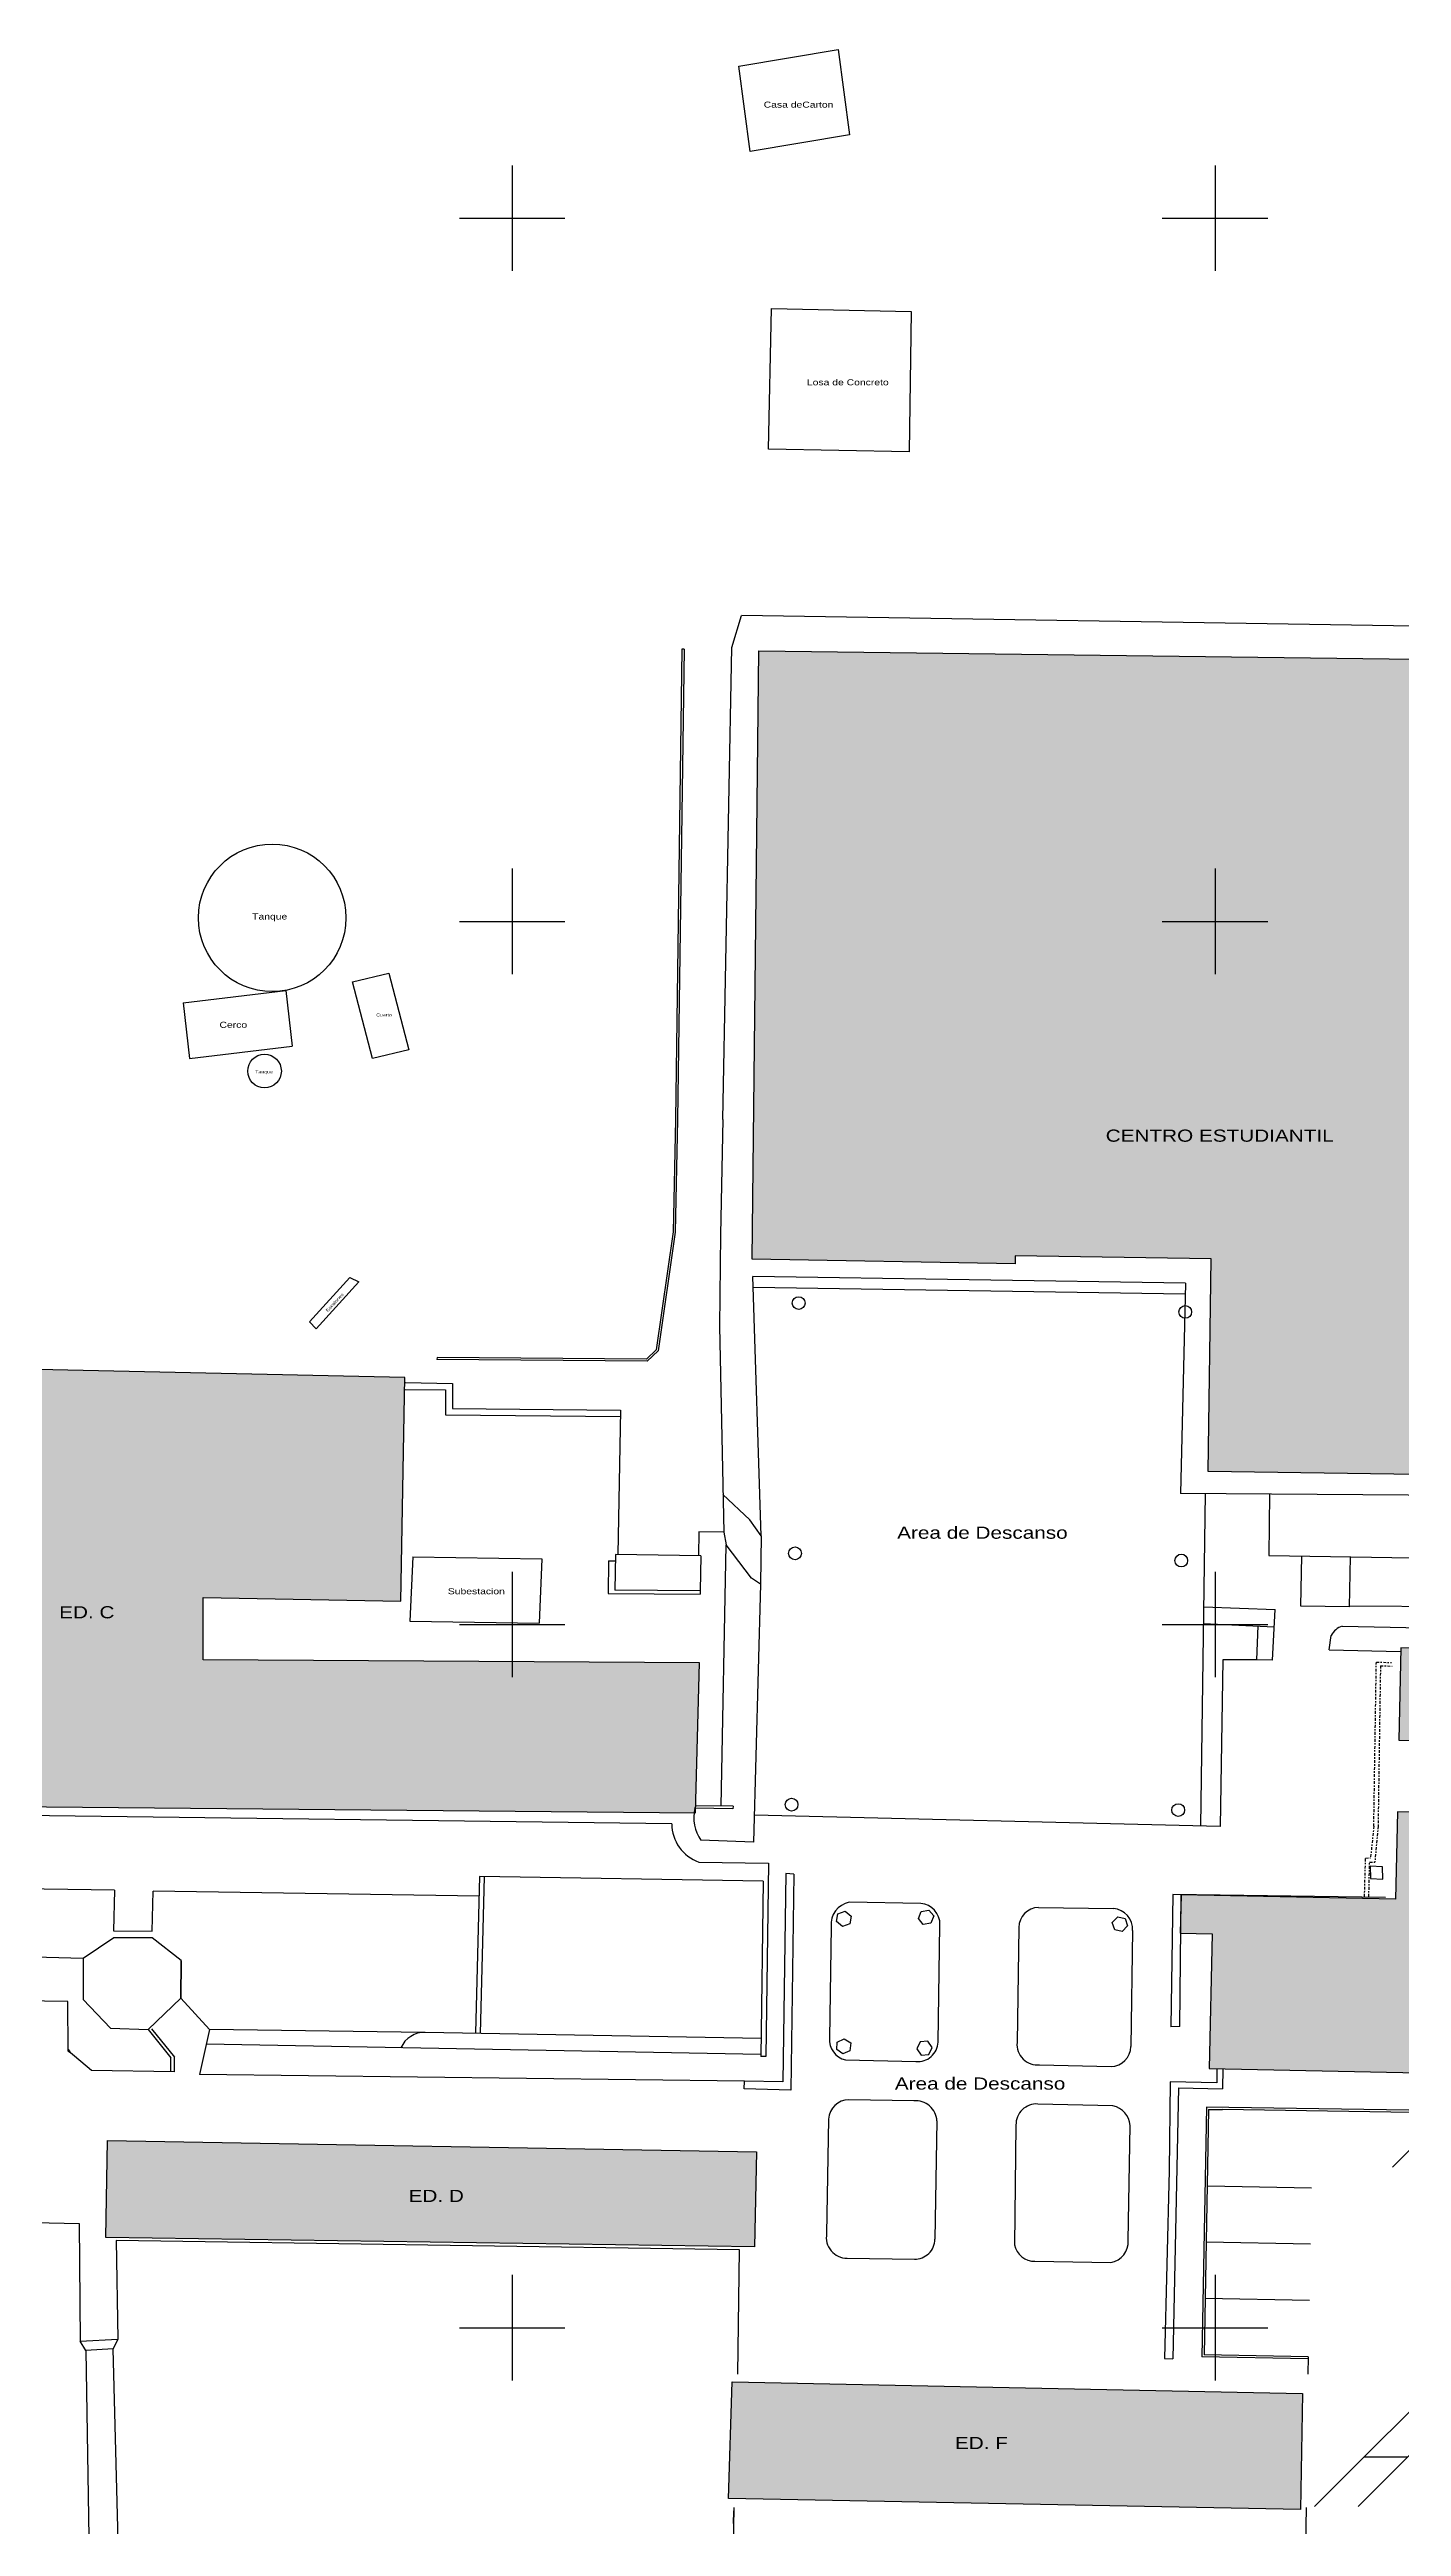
# Model space of a CAD drawing. Header units: millimetres. Extents: x 793 to 3159, y 750 to 2095.
# Drawn here: x 1244.2 to 1340.3, y 1111.7 to 1287.9 of the extents above; entities that cross this region are included whole.
import ezdxf

# ---------------------------------------------------------------- set-up
doc = ezdxf.new("R2010")
doc.units = ezdxf.units.MM
doc.linetypes.add('CENTRO1', pattern=[0.44, 0.2, -0.08, 0.08, -0.08])
for name, color, linetype in [('A-MURO', 30, 'Continuous'), ('BANQUEtas existentes', 122, 'Continuous'), ('cerco de malla interiores', 131, 'Continuous'), ('CONCRETOS', 64, 'Continuous'), ('CONTORNO EDIFICIO EXISTENTES', 70, 'Continuous'), ('CURVG01', 22, 'Continuous'), ('escalones', 7, 'Continuous'), ('ESTACIONAMIENTO', 8, 'Continuous'), ('GUAR', 123, 'Continuous'), ('GUARNICIONES', 8, 'Continuous'), ('LINEAS DE PAVIEMENTOS', 9, 'Continuous'), ('muretes', 60, 'Continuous'), ('MUROS EXISTENTE', 7, 'Continuous'), ('poligono real existente', 210, 'Continuous'), ('REFER', 8, 'Continuous'), ('REG', 160, 'Continuous'), ('REGISTROS EXISTENTES', 7, 'Continuous'), ('REJJILLAS', 9, 'Continuous'), ('RETUTM01', 8, 'Continuous'), ('SALDAGUA', 130, 'Continuous'), ('tejaban', 181, 'Continuous'), ('TEXTO', 2, 'Continuous'), ('VERTICES', 210, 'Continuous'), ('ZACATE DE CAMPOS', 120, 'Continuous')]:
    doc.layers.add(name, color=color, linetype=linetype)
doc.styles.get("Standard").update_dxf_attribs({"font": 'arial.ttf'})
doc.styles.add('VERTICES', font='arial.ttf', dxfattribs={"height": 0.5})
doc.linetypes.add('RAYACONTX', pattern='A,0.8,["X",Standard,S=0.08,R=0,X=0.025,Y=-0.04],0', length=0.8)

# ---------------------------------------------------------------- blocks, each defined once
blk = doc.blocks.new('A$C6A1540C3')
at = {"layer": 'RETUTM01', "color": 8, "linetype": 'Continuous'}
for p, q in [((3.75, 7.5), (3.75, 0)), ((0, 3.75), (7.5, 3.75))]:
    blk.add_line(p, q, dxfattribs=at)

msp = doc.modelspace()

# ---------------------------------------------------------------- hatches: boundary and pattern name
at = {"layer": 'CONTORNO EDIFICIO EXISTENTES'}
h = msp.add_hatch(color=141, dxfattribs=at)
h.dxf.hatch_style = 1
h.paths.add_polyline_path([(1346.77784, 1215.03325), (1342.87211, 1215.07971), (1342.98805, 1223.61446), (1340.89169, 1223.67513), (1341.30944, 1244.51683), (1294.61028, 1245.12007), (1294.13621, 1201.85813), (1312.84141, 1201.53391), (1312.85122, 1202.10038), (1326.79234, 1201.87214), (1326.56968, 1186.7613), (1351.32621, 1186.41341), (1351.61207, 1204.93235), (1346.75539, 1205.06009)])
h = msp.add_hatch(color=211, dxfattribs=at)
h.dxf.hatch_style = 1
h.paths.add_polyline_path([(1269.43533, 1193.44791), (1236.72953, 1194.15132), (1236.20754, 1162.97664), (1289.99436, 1162.4824, -0.031056502), (1290.05848, 1162.81378), (1290.11707, 1162.81292), (1290.38127, 1173.15636), (1255.09026, 1173.36993), (1255.08154, 1177.7936), (1269.13979, 1177.52733)])
h = msp.add_hatch(color=167, dxfattribs=at)
h.dxf.hatch_style = 1
h.paths.add_polyline_path([(1380.15609, 1170.43107), (1348.96284, 1171.06732), (1349.02341, 1174.0367), (1340.26523, 1174.21534), (1340.13145, 1167.65671), (1341.06126, 1167.63774), (1341.06799, 1167.96768), (1343.76743, 1167.91261), (1343.64997, 1162.15381), (1340.95053, 1162.20887), (1340.95726, 1162.5388), (1340.02745, 1162.55777), (1339.90081, 1156.34906), (1324.64398, 1156.66025), (1324.61488, 1153.9371), (1326.84798, 1153.89155), (1326.65268, 1144.31672), (1364.5146, 1143.53445), (1364.76564, 1155.84189), (1348.54444, 1156.19357), (1348.6008, 1158.95706), (1379.90974, 1158.35333)])
h = msp.add_hatch(color=76, dxfattribs=at)
h.dxf.hatch_style = 1
h.paths.add_polyline_path([(1294.4524, 1138.38782), (1248.2832, 1139.17891), (1248.15164, 1132.28599), (1294.30737, 1131.61586)])
h = msp.add_hatch(color=14, dxfattribs=at)
h.dxf.hatch_style = 1
h.paths.add_polyline_path([(1333.28007, 1121.19446), (1292.70299, 1122.01906), (1292.46085, 1113.73261), (1333.14229, 1112.94854)])

# ---------------------------------------------------------------- linework, layer by layer
at = {"color": 30, "elevation": 308.656}
msp.add_lwpolyline([(1294.61028, 1245.12007), (1341.30944, 1244.51683), (1340.89169, 1223.67513), (1342.98805, 1223.61446), (1342.87211, 1215.07971), (1346.77784, 1215.03325), (1346.75539, 1205.06009), (1351.61207, 1204.93235), (1351.32621, 1186.41341), (1326.56968, 1186.7613), (1326.79234, 1201.87214), (1312.85122, 1202.10038), (1312.84141, 1201.53391), (1294.13621, 1201.85813)], close=True, dxfattribs=at)
at = {"layer": 'A-MURO', "color": 30, "elevation": 307.07744}
msp.add_lwpolyline([(1324.64398, 1156.66025), (1324.58845, 1153.93763), (1326.84798, 1153.89155), (1326.65268, 1144.31672), (1364.5146, 1143.53445), (1364.76564, 1155.84189), (1348.54444, 1156.19357), (1348.6008, 1158.95706), (1379.90974, 1158.35333), (1380.15609, 1170.43107), (1348.96284, 1171.06732), (1349.02341, 1174.0367), (1340.26523, 1174.21534), (1340.13145, 1167.65671), (1341.06126, 1167.63774), (1341.06799, 1167.96768), (1343.76743, 1167.91261), (1343.64997, 1162.15381), (1340.95053, 1162.20887), (1340.95726, 1162.5388), (1340.02745, 1162.55777), (1339.90081, 1156.34906), (1324.64398, 1156.66025)], dxfattribs=at)
at = {"layer": 'A-MURO'}
for points, elevation in [([(1248.2832, 1139.17891), (1294.4524, 1138.38782), (1294.30737, 1131.61586), (1248.15164, 1132.28599)], 306.056), ([(1292.70299, 1122.01906), (1333.28007, 1121.19446), (1333.14229, 1112.94854), (1292.46085, 1113.73261)], 307.512)]:
    msp.add_lwpolyline(points, close=True, dxfattribs=dict(at, elevation=elevation))
at = {"layer": 'BANQUEtas existentes'}
for p, q in [((1292.67529, 1245.35738, 308.737), (1293.37201, 1247.62868, 308.6)), ((1341.25805, 1246.85954, 308.549), (1293.37201, 1247.62868, 308.6)), ((1292.041, 1211.79252, 308.9), (1292.67529, 1245.35738, 308.737)), ((1292.041, 1211.79252, 308.9), (1291.87545, 1203.60589, 309.702)), ((1291.87545, 1203.60589, 309.702), (1291.80711, 1197.06429, 309.793)), ((1262.63887, 1197.39347, 309.453), (1265.52383, 1200.56591, 311.37789)), ((1263.10704, 1196.90383, 309.394), (1266.149, 1200.24891, 311.42364)), ((1265.52383, 1200.56591, 311.37789), (1266.149, 1200.24891, 311.42364)), ((1324.95866, 1200.15221, 308.683), (1294.1764, 1200.62733, 308.36527)), ((1294.77876, 1182.17951, 308.259), (1294.1764, 1200.62733, 308.63117)), ((1294.201, 1199.87382, 308.4049), (1324.94047, 1199.38292, 308.41307)), ((1263.10704, 1196.90383, 309.394), (1262.63887, 1197.39347, 309.453)), ((1291.80711, 1197.06429, 309.793), (1292.10878, 1182.43751, 309.66)), ((1291.80711, 1197.06429, 309.793), (1292.10878, 1182.43751, 309.66)), ((1293.97308, 1183.32408, 308.309), (1292.0534, 1185.1229, 309.31741)), ((1353.12314, 1184.97588, 308.579), (1324.60509, 1185.19843, 308.31782)), ((1326.04909, 1161.5524, 307.04974), (1326.37607, 1185.18461, 308.60997)), ((1330.93356, 1185.14905, 308.62557), (1330.89179, 1180.79513, 308.07)), ((1294.77876, 1182.17951, 308.259), (1293.97308, 1183.32408, 308.309)), ((1294.77876, 1182.17951, 308.259), (1294.73239, 1178.74479, 308.256)), ((1283.92267, 1180.4034, 309.238), (1283.88985, 1178.09342, 309.29485)), ((1291.92899, 1162.97055, 308.46742), (1292.28893, 1181.53989, 309.096)), ((1294.09494, 1179.17324, 308.223), (1292.28893, 1181.53989, 309.096)), ((1330.89179, 1180.79513, 308.068), (1341.11614, 1180.61144, 308.068)), ((1333.16839, 1177.18886, -1313.43696), (1333.23243, 1180.75308, 386.49278)), ((1333.16839, 1177.18886, -1313.43696), (1333.23243, 1180.75308, 386.49278)), ((1336.62283, 1177.1268, -1347.45858), (1336.68686, 1180.69102, 352.47115)), ((1336.62283, 1177.1268, -1347.45858), (1336.68686, 1180.69102, 352.47115)), ((1294.73239, 1178.74479, 308.256), (1294.09494, 1179.17324, 308.223)), ((1294.73239, 1178.74479, 308.256), (1294.23544, 1160.41266, 308.21466)), ((1326.26476, 1177.13984, 307.88939), (1331.33514, 1176.94368, 307.63659)), ((1331.15465, 1173.34024, 306.988), (1331.33514, 1176.94368, 307.9123)), ((1331.15465, 1173.34024, 306.988), (1331.33514, 1176.94368, 307.9123)), ((1336.62283, 1177.1268, -1347.45858), (1333.16839, 1177.18886, -1313.43696)), ((1326.24816, 1175.94028, 307.93742), (1331.27413, 1175.7255, 307.5241)), ((1330.10799, 1175.77533, 307.62), (1330.00789, 1173.36374, 307)), ((1330.10799, 1175.77533, 307.62), (1330.00789, 1173.36374, 307)), ((1327.60268, 1173.37371, 307.031), (1327.42287, 1161.51903, 307.022)), ((1327.60268, 1173.37371, 307.031), (1327.42287, 1161.51903, 307.022)), ((1327.60268, 1173.37371, 307.031), (1327.42287, 1161.51903, 307.022)), ((1330.00789, 1173.36374, 307), (1327.60268, 1173.37371, 307.031)), ((1330.00789, 1173.36374, 307), (1327.60268, 1173.37371, 307.031)), ((1331.15465, 1173.34024, 306.988), (1330.00789, 1173.36374, 307)), ((1290.04904, 1162.81391, -1591.932), (1290.15343, 1162.99637, 309.03203)), ((1292.75377, 1162.77459, -1591.932), (1290.04904, 1162.81391, -1591.932)), ((1292.75377, 1162.77459, -1591.932), (1290.04904, 1162.81391, -1591.932)), ((1292.77005, 1162.95833, 309.033), (1290.15343, 1162.99637, 309.03203)), ((1292.77005, 1162.95833, 309.033), (1290.15343, 1162.99637, 309.03203)), ((1288.41398, 1161.70595, 308.668), (1235.11133, 1162.39005, 308.78095)), ((1327.42287, 1161.51903, 307.022), (1294.29003, 1162.32391, 307.69092)), ((1290.34566, 1158.984, 308.333), (1295.30328, 1158.91842, 308.216)), ((1294.23544, 1160.41266, 308.21466), (1290.49137, 1160.53365, 309.035)), ((1248.76324, 1156.98055, 306.449), (1231.46839, 1157.25556, 306.447)), ((1248.76324, 1156.98055, 306.449), (1248.70156, 1154.08819, 306.241)), ((1251.46285, 1154.07986, 306.193), (1251.51674, 1156.92835, 306.344)), ((1274.70454, 1156.56227, 306.38419), (1251.51674, 1156.92835, 306.344)), ((1324.04607, 1156.66864, 308.04464), (1323.91588, 1147.27741, 308.043)), ((1339.18246, 1156.45636, 304.05), (1324.04607, 1156.66864, 307.20195)), ((1324.54387, 1147.29212, 308.04358), (1324.64406, 1156.66691, 307.98131)), ((1248.70156, 1154.08819, 306.241), (1251.46285, 1154.07986, 306.193)), ((1246.55331, 1152.13426, 306.095), (1246.54428, 1149.22195, 306.092)), ((1248.73081, 1153.59859, 306.283), (1246.55331, 1152.13426, 306.095)), ((1251.44411, 1153.59112, 306.273), (1248.73081, 1153.59859, 306.283)), ((1253.50964, 1151.97896, 306.25), (1251.44411, 1153.59112, 306.273)), ((1253.50964, 1151.97896, 306.25), (1253.49197, 1149.31085, 306.063)), ((1324.54387, 1147.29212, 173.54178), (1323.91588, 1147.27741, 308.043)), ((1323.87127, 1143.3675, 308.03841), (1323.79922, 1137.05386, 308.031)), ((1327.18177, 1143.29085, 308.06128), (1323.85603, 1143.36785, 308.041)), ((1327.19763, 1144.30547), (1327.18177, 1143.29085)), ((1327.61755, 1144.29679), (1327.59504, 1142.85678)), ((1324.46018, 1142.92299, 307.732), (1324.05609, 1123.66613, 307.489)), ((1324.46018, 1142.92299, 307.732), (1327.59504, 1142.85678, 307.76088)), ((1323.79922, 1137.05386, 308.031), (1323.47329, 1123.68255, 307.494)), ((1323.79922, 1137.05386, 308.031), (1323.47329, 1123.68255, 307.494)), ((1323.79922, 1137.05386, 308.031), (1323.47329, 1123.68255, 307.494)), ((1243.05456, 1133.3484, 305.86937), (1246.24739, 1133.28746, 306.18699)), ((1246.24739, 1133.28746, 305.89939), (1246.33513, 1124.91903, 305.547)), ((1293.23414, 1131.41172, 306.05812), (1248.89883, 1132.07829, 306.14626)), ((1248.89883, 1132.07829, 305.92128), (1249.00472, 1125.06381, 305.493)), ((1293.10595, 1122.58226, 307.4725), (1293.23414, 1131.41172, 306.09039)), ((1246.33513, 1124.91903, 305.547), (1249.00472, 1125.06381, 305.493)), ((1246.7245, 1124.26317, 305.544), (1246.33513, 1124.91903, 305.547)), ((1248.68283, 1124.36436, 305.553), (1246.7245, 1124.26317, 305.544)), ((1246.7245, 1124.26317, 305.544), (1247.27825, 1089.58767, 297.4539)), ((1249.00472, 1125.06381, 305.493), (1248.68283, 1124.36436, 305.553)), ((1249.56687, 1089.62826, 297.69621), (1248.68283, 1124.36436, 305.553)), ((1323.47329, 1123.68255, 307.494), (1324.05609, 1123.66613, 307.489)), ((1292.83774, 1113.08226, 307.73257), (1292.77327, 1110.31576, 307.655)), ((1333.53827, 1113.08226, 307.51157), (1333.48741, 1110.35934, 307.50492))]:
    msp.add_line(p, q, dxfattribs=at)
for centre, radius, start, end in [((1292.69137, 1162.13249, 309.035), 2.71961, 165.6229921, 216.0076319), ((1291.32459, 1161.72512, 308.668), 2.91067, 180.3773795, 250.3469558)]:
    msp.add_arc(centre, radius, start, end, dxfattribs=at)
at = {"layer": 'cerco de malla interiores', "linetype": 'RAYACONTX'}
for p, q in [((1253.66331, 1220.08945, 311.703), (1260.95914, 1220.96935, 311.89)), ((1260.95914, 1220.96935, 311.89), (1261.40406, 1217.00059, 312.465)), ((1253.66331, 1220.08945, 311.703), (1254.10823, 1216.1207, 312.278)), ((1254.10823, 1216.1207, 312.278), (1261.40406, 1217.00059, 312.465)), ((1269.98857, 1180.69187, 310.386), (1269.78873, 1176.1183, 309.563)), ((1269.98857, 1180.69187, 310.386), (1279.17256, 1180.5531, 309.985)), ((1279.17256, 1180.5531, 309.985), (1278.97272, 1175.97952, 309.162)), ((1269.78873, 1176.1183, 309.563), (1278.97272, 1175.97952, 309.162))]:
    msp.add_line(p, q, dxfattribs=at)
at = {"layer": 'CONCRETOS'}
for p, q in [((1246.55331, 1152.13426, 306.095), (1231.109, 1152.53523, 305.879)), ((1245.45159, 1149.08145, 305.953), (1231.14107, 1149.23613, 305.682))]:
    msp.add_line(p, q, dxfattribs=at)
at = {"layer": 'CONCRETOS', "elevation": 307.091}
msp.add_lwpolyline([(1295.50195, 1269.46015), (1305.44791, 1269.25156), (1305.30878, 1259.27189), (1295.29892, 1259.45551)], close=True, dxfattribs=at)
at = {"layer": 'CONTORNO EDIFICIO EXISTENTES', "elevation": 618.00795}
msp.add_lwpolyline([(1269.13979, 1177.52733), (1269.43533, 1193.44791), (1236.72953, 1194.15132), (1236.20754, 1162.97664), (1290.1086, 1162.48135), (1290.38127, 1173.15636), (1255.09026, 1173.36993), (1255.08154, 1177.7936), (1269.13979, 1177.52733)], dxfattribs=at)
at = {"layer": 'CONTORNO EDIFICIO EXISTENTES'}
for centre in [(1297.44149, 1198.73758, 308.382), (1324.9416, 1198.10619, 308.405), (1297.18247, 1180.93837, 308.28), (1324.65674, 1180.42846, 308.289), (1296.93923, 1163.07086, 308.232), (1324.4387, 1162.68352, 308.257)]:
    msp.add_circle(centre, 0.45353, dxfattribs=at)
at = {"layer": 'CURVG01', "color": 22, "linetype": 'Continuous', "elevation": 306}
msp.add_lwpolyline([(1245.51616, 1145.62532), (1245.47825, 1145.6418), (1245.46481, 1145.65799), (1245.45948, 1145.62411), (1245.45439, 1145.57273), (1245.45491, 1145.57101), (1245.45974, 1145.56867), (1245.58385, 1145.4668), (1245.62218, 1145.48742), (1245.51616, 1145.62532)], dxfattribs=at)
at = {"layer": 'escalones'}
msp.add_line((1292.81445, 1112.84802, 307.645), (1292.77437, 1111.94579, 307.637), dxfattribs=at)
at = {"layer": 'ESTACIONAMIENTO'}
for p, q in [((1343.22294, 1140.83701, 306.91737), (1339.68741, 1137.30148, 306.91737)), ((1333.92757, 1135.8047, 307.396), (1326.51799, 1135.95009, 307.457)), ((1333.8491, 1131.80547, 307.396), (1326.43951, 1131.95086, 307.457)), ((1333.77062, 1127.80624, 307.396), (1326.36104, 1127.95163, 307.457)), ((1337.67702, 1116.68705), (1334.14149, 1113.15152)), ((1337.24149, 1113.15152), (1340.77702, 1116.68705)), ((1340.77702, 1116.68705), (1337.24149, 1113.15152))]:
    msp.add_line(p, q, dxfattribs=at)
msp.add_lwpolyline([(1341.21255, 1120.22259), (1337.67702, 1116.68705), (1340.77702, 1116.68705), (1344.31255, 1120.22259)], dxfattribs=at)
at = {"layer": 'GUAR'}
for p, q in [((1324.95866, 1200.15221, 308.683), (1324.60509, 1185.19843, 308.30165)), ((1269.45761, 1192.58659, 310.32716), (1272.32627, 1192.5577, 310.343)), ((1269.46595, 1193.09555, 309.434), (1272.82373, 1193.00963, 309.446)), ((1272.32627, 1192.5577, 310.343), (1272.32626, 1190.79017, 310.37585)), ((1272.82373, 1193.00963, 309.446), (1272.82372, 1191.23402, 309.479)), ((1272.32626, 1190.79017, 310.36422), (1284.76472, 1190.66493, 310.43292)), ((1272.82372, 1191.23402, 309.479), (1284.7729, 1191.1137, 309.545)), ((1284.7729, 1191.1137, 309.545), (1284.58601, 1180.86071, 309.43492)), ((1245.46525, 1145.56817, 306.001), (1245.45159, 1149.08145, 305.953)), ((1255.52003, 1147.07283, 304.52057), (1253.49197, 1149.31085, 306.063)), ((1255.52003, 1147.07283, 304.52057), (1253.49197, 1149.31085, 306.063)), ((1251.15641, 1147.07368, 305.97), (1252.78594, 1145.07075, 305.793)), ((1251.40792, 1147.12478, 306.113), (1253.03745, 1145.12185, 305.936)), ((1255.52003, 1147.07283, 304.52057), (1254.82208, 1143.88201, 306.034)), ((1270.8823, 1146.87878, 306.077), (1255.52003, 1147.07283, 304.52057)), ((1270.8823, 1146.87878, 306.077), (1255.52003, 1147.07283, 304.52057)), ((1247.13339, 1144.15598, 305.994), (1245.46525, 1145.56817, 306.001)), ((1252.77946, 1144.08314, 305.83091), (1252.78594, 1145.07075, 305.793)), ((1253.03061, 1144.0799, 305.976), (1253.03745, 1145.12185, 305.936)), ((1294.75443, 1145.30583, 306.82156), (1255.2926, 1146.03311, 305.61165)), ((1253.03061, 1144.0799, 305.976), (1247.13339, 1144.15598, 305.994)), ((1293.59709, 1143.41743, 308.277), (1254.82208, 1143.88201, 306.034)), ((1293.59709, 1143.41743, 308.277), (1254.82208, 1143.88201, 306.034))]:
    msp.add_line(p, q, dxfattribs=at)
at = {"layer": 'GUARNICIONES'}
for p, q in [((1336.62442, 1177.21517, 307.28247), (1344.81331, 1177.16669, 306.985)), ((1335.18378, 1174.06813, 307.032), (1335.32012, 1175.10159, 307.167)), ((1336.09926, 1175.76967, 307.117), (1344.10746, 1175.59832, 306.984)), ((1335.18378, 1174.06813, 307.032), (1340.26001, 1173.95952, 306.94769)), ((1294.92487, 1157.63875, 307.03701), (1274.74142, 1157.95182, 306.62923)), ((1294.78016, 1146.43835, 306.80971), (1270.8823, 1146.87878, 306.077)), ((1294.78016, 1146.43835, 306.80971), (1270.8823, 1146.87878, 306.077)), ((1326.44355, 1141.54714, 307.62572), (1326.12994, 1123.80537, 307.45556)), ((1365.59053, 1140.97186, 306.14472), (1326.44355, 1141.54714, 307.68667)), ((1333.68921, 1123.65704, 307.396), (1326.12994, 1123.80537, 307.45823))]:
    msp.add_line(p, q, dxfattribs=at)
for centre, radius, start, end in [((1336.54808, 1174.45786, 307.117), 1.38646, 108.8876159, 152.3352238), ((1270.83244, 1145.0304, 306.066), 1.84906, 88.4548711, 156.1591442)]:
    msp.add_arc(centre, radius, start, end, dxfattribs=at)
at = {"layer": 'LINEAS DE PAVIEMENTOS'}
for p, q in [((1326.59089, 1141.39496, 307.62429), (1326.28256, 1123.9524, 307.457)), ((1326.59089, 1141.39496, 307.68078), (1327.60079, 1141.38011, 307.641)), ((1365.42879, 1140.82422, 306.151), (1327.60079, 1141.38011, 307.641)), ((1333.69215, 1123.80701, 307.396), (1326.28256, 1123.9524, 307.457)), ((1333.67914, 1122.58226, 307.41101), (1333.70304, 1123.80679, 307.39591))]:
    msp.add_line(p, q, dxfattribs=at)
at = {"layer": 'muretes'}
for p, q in [((1306.13372, 1156.04748, 308.075), (1301.03332, 1156.12661, 308.068)), ((1306.13372, 1156.04748, 308.075), (1301.03332, 1156.12661, 308.068)), ((1314.50094, 1155.76096, 308.076), (1319.82747, 1155.68679, 308.079)), ((1314.50094, 1155.76096, 308.076), (1319.82747, 1155.68679, 308.079)), ((1299.74524, 1154.39835, 308.064), (1299.63944, 1146.46197, 308.053)), ((1299.74524, 1154.39835, 308.064), (1299.63944, 1146.46197, 308.053)), ((1307.35351, 1146.17311, 308.061), (1307.48428, 1154.49911, 308.075)), ((1307.35351, 1146.17311, 308.061), (1307.48428, 1154.49911, 308.075)), ((1313.10324, 1154.3347, 308.078), (1312.97601, 1146.15067, 308.063)), ((1313.10324, 1154.3347, 308.078), (1312.97601, 1146.15067, 308.063)), ((1321.19261, 1154.11515, 308.058), (1321.08016, 1145.86284, 308.062)), ((1321.19261, 1154.11515, 308.058), (1321.08016, 1145.86284, 308.062)), ((1300.76098, 1144.91469, 308.056), (1305.78578, 1144.8029, 308.064)), ((1300.76098, 1144.91469, 308.056), (1305.78578, 1144.8029, 308.064)), ((1314.57693, 1144.56481, 308.056), (1319.65966, 1144.44799, 308.059)), ((1314.57693, 1144.56481, 308.056), (1319.65966, 1144.44799, 308.059)), ((1305.6349, 1142.01215, 308.068), (1301.0065, 1142.08685, 308.061)), ((1305.6349, 1142.01215, 308.068), (1301.0065, 1142.08685, 308.061)), ((1319.79755, 1141.64208, 308.055), (1314.46117, 1141.78044, 308.061)), ((1319.79755, 1141.64208, 308.055), (1314.46117, 1141.78044, 308.061)), ((1299.57371, 1140.71223, 308.049), (1299.43211, 1132.56346, 308.044)), ((1299.57371, 1140.71223, 308.049), (1299.43211, 1132.56346, 308.044)), ((1307.27361, 1140.58165, 308.066), (1307.13119, 1132.16285, 308.054)), ((1307.27361, 1140.58165, 308.066), (1307.13119, 1132.16285, 308.054)), ((1312.89825, 1140.28712, 308.06), (1312.79105, 1131.76867, 308.054)), ((1312.89825, 1140.28712, 308.06), (1312.79105, 1131.76867, 308.054)), ((1320.87898, 1132.08423, 308.042), (1321.00999, 1140.2562, 308.054)), ((1320.87898, 1132.08423, 308.042), (1321.00999, 1140.2562, 308.054)), ((1300.88602, 1130.8102, 308.036), (1305.66978, 1130.75373, 308.052)), ((1300.88602, 1130.8102, 308.036), (1305.66978, 1130.75373, 308.052)), ((1314.25034, 1130.59642, 308.049), (1319.64455, 1130.50404, 308.036)), ((1314.25034, 1130.59642, 308.049), (1319.64455, 1130.50404, 308.036))]:
    msp.add_line(p, q, dxfattribs=at)
for centre, radius, start, end in [((1301.33462, 1154.55792, 308.064), 1.59737, 100.8722908, 185.7331516), ((1301.33462, 1154.55792, 308.064), 1.59737, 100.8722908, 185.7331516), ((1306.00325, 1154.56423, 308.075), 1.48898, 358.6435144, 84.9728003), ((1306.00325, 1154.56423, 308.075), 1.48898, 358.6435144, 84.9728003), ((1314.54709, 1154.31774, 308.076), 1.44396, 91.8316969, 179.3269663), ((1314.54709, 1154.31774, 308.076), 1.44396, 91.8316969, 179.3269663), ((1319.70496, 1154.20167, 308.058), 1.49016, 356.6713951, 85.2843928), ((1319.70496, 1154.20167, 308.058), 1.49016, 356.6713951, 85.2843928), ((1301.11321, 1146.35011, 308.053), 1.478, 175.6594004, 256.2130095), ((1301.11321, 1146.35011, 308.053), 1.478, 175.6594004, 256.2130095), ((1305.92252, 1146.22842, 308.064), 1.43206, 264.5208198, 357.7867707), ((1305.92252, 1146.22842, 308.064), 1.43206, 264.5208198, 357.7867707), ((1314.43397, 1146.02148, 308.063), 1.46367, 174.9365754, 275.6053458), ((1314.43397, 1146.02148, 308.063), 1.46367, 174.9365754, 275.6053458), ((1319.61614, 1145.9122, 308.059), 1.46485, 271.7024439, 358.0690392), ((1319.61614, 1145.9122, 308.059), 1.46485, 271.7024439, 358.0690392), ((1301.02868, 1140.62971, 308.061), 1.45731, 90.8721682, 176.7540832), ((1301.02868, 1140.62971, 308.061), 1.45731, 90.8721682, 176.7540832), ((1305.76248, 1140.50443, 308.068), 1.51311, 2.925103, 94.8364082), ((1305.76248, 1140.50443, 308.068), 1.51311, 2.925103, 94.8364082), ((1314.35877, 1140.32306, 308.061), 1.46097, 85.9808789, 181.4095733), ((1314.35877, 1140.32306, 308.061), 1.46097, 85.9808789, 181.4095733), ((1319.49944, 1140.15799, 308.054), 1.51373, 3.7198668, 78.6420907), ((1319.49944, 1140.15799, 308.054), 1.51373, 3.7198668, 78.6420907), ((1300.88766, 1132.29102, 308.044), 1.48082, 169.3986351, 269.9367573), ((1300.88766, 1132.29102, 308.044), 1.48082, 169.3986351, 269.9367573), ((1305.71232, 1132.17199, 308.052), 1.41889, 268.2817027, 359.6311061), ((1305.71232, 1132.17199, 308.052), 1.41889, 268.2817027, 359.6311061), ((1314.24246, 1132.08105, 308.054), 1.48465, 192.1458614, 270.3038808), ((1314.24246, 1132.08105, 308.054), 1.48465, 192.1458614, 270.3038808), ((1319.3782, 1131.98436, 308.036), 1.5041, 280.1999182, 3.8072791), ((1319.3782, 1131.98436, 308.036), 1.5041, 280.1999182, 3.8072791)]:
    msp.add_arc(centre, radius, start, end, dxfattribs=at)
at = {"layer": 'MUROS EXISTENTE'}
for p, q in [((1274.74142, 1157.95182, 306.45938), (1274.44669, 1146.84791, 306.26777)), ((1274.74142, 1157.95182, 306.45938), (1274.44669, 1146.84791, 306.26777)), ((1274.74142, 1157.95182, 306.45938), (1274.44669, 1146.84791, 306.26777)), ((1275.0767, 1157.94662, 306.636), (1274.78102, 1146.80693, 306.44377)), ((1275.0767, 1157.94662, 306.636), (1274.78102, 1146.80693, 306.44377)), ((1275.0767, 1157.94662, 306.636), (1274.78102, 1146.80693, 306.44377)), ((1294.92487, 1157.63875, 308.09463), (1294.75244, 1145.16207, 306.723)), ((1294.92487, 1157.63875, 308.09463), (1294.75244, 1145.16207, 306.723)), ((1294.92487, 1157.63875, 308.09463), (1294.75244, 1145.16207, 306.723)), ((1295.30328, 1158.91842, 308.216), (1295.11311, 1145.15788, 306.70323)), ((1295.30328, 1158.91842, 308.216), (1295.11311, 1145.15788, 306.70323)), ((1295.30328, 1158.91842, 308.216), (1295.11311, 1145.15788, 306.70323)), ((1296.52819, 1158.17442, 308.081), (1296.32035, 1143.35177, 308.285)), ((1296.52819, 1158.17442, 308.081), (1296.32035, 1143.35177, 308.285)), ((1296.52819, 1158.17442, 308.081), (1296.32035, 1143.35177, 308.285)), ((1297.10742, 1158.12607, 308.046), (1296.52819, 1158.17442, 308.081)), ((1297.10742, 1158.12607, 308.046), (1296.88395, 1142.76461, 308.021)), ((1297.10742, 1158.12607, 308.046), (1296.88395, 1142.76461, 308.021)), ((1297.10742, 1158.12607, 308.046), (1296.88395, 1142.76461, 308.021)), ((1295.11311, 1145.15788, 306.72483), (1294.75244, 1145.16207, 306.723)), ((1295.11311, 1145.15788, 306.72483), (1294.75244, 1145.16207, 306.723)), ((1295.11311, 1145.15788, 306.72483), (1294.75244, 1145.16207, 306.723)), ((1293.56132, 1142.87098, 308.285), (1293.59709, 1143.41743, 308.277)), ((1296.32035, 1143.35177, 308.285), (1293.59709, 1143.41743, 308.277)), ((1296.32035, 1143.35177, 308.285), (1293.59709, 1143.41743, 308.277)), ((1296.32035, 1143.35177, 308.285), (1293.59709, 1143.41743, 308.277)), ((1296.88395, 1142.76461, 308.021), (1293.56132, 1142.87098, 308.285)), ((1296.88395, 1142.76461, 308.021), (1293.56132, 1142.87098, 308.285)), ((1296.88395, 1142.76461, 308.021), (1293.56132, 1142.87098, 308.285))]:
    msp.add_line(p, q, dxfattribs=at)
at = {"layer": 'REFER', "elevation": 306.283}
msp.add_lwpolyline([(1248.73081, 1153.59859), (1246.55331, 1152.13426), (1246.54428, 1149.22195), (1248.48725, 1147.17714), (1251.15641, 1147.07368), (1253.49197, 1149.31085), (1253.50964, 1151.97896), (1251.44411, 1153.59112)], close=True, dxfattribs=at)
at = {"layer": 'REG'}
for p, q in [((1289.13845, 1245.22829, 308.647), (1288.67324, 1211.78762, 308.871)), ((1289.28844, 1245.2262, 308.647), (1288.82322, 1211.78554, 308.871)), ((1289.28844, 1245.2262, 308.647), (1289.13845, 1245.22829, 308.647)), ((1288.67325, 1211.78854, 308.871), (1288.51323, 1203.78342, 309.749)), ((1288.82322, 1211.78554, 308.871), (1288.6632, 1203.78042, 309.749)), ((1288.51472, 1203.8017, 309.749), (1287.3113, 1195.40535, 309.82354)), ((1288.6632, 1203.78042, 309.749), (1287.45231, 1195.33194, 309.824)), ((1271.71371, 1194.86325, 309.439), (1271.71251, 1194.71325, 309.439)), ((1286.66513, 1194.59389, 309.814), (1271.71251, 1194.71325, 309.439)), ((1286.60631, 1194.74436, 309.81249), (1271.71371, 1194.86325, 309.439)), ((1287.3113, 1195.40535, 309.82351), (1286.60631, 1194.74436, 309.81456)), ((1287.45231, 1195.33194, 309.824), (1286.66513, 1194.59389, 309.814)), ((1290.32874, 1182.47787, 309.713), (1290.3045, 1180.77119, 309.755)), ((1290.32874, 1182.47787, 309.713), (1290.3045, 1180.77119, 309.755)), ((1292.10878, 1182.43751, 309.66), (1290.32874, 1182.47787, 309.713)), ((1284.40047, 1180.86362, 309.30962), (1284.36446, 1178.32865, 309.372)), ((1290.47793, 1180.76848, 309.75278), (1284.40047, 1180.86362, 309.83057)), ((1290.47794, 1180.76951, 309.26448), (1290.44243, 1178.26966, 309.326)), ((1290.44243, 1178.26966, 309.326), (1284.36446, 1178.32865, 309.372))]:
    msp.add_line(p, q, dxfattribs=at)
at = {"layer": 'REGISTROS EXISTENTES', "elevation": 306.955}
msp.add_lwpolyline([(1338.09691, 1158.6836), (1338.11745, 1157.8082), (1339.00005, 1157.76799), (1338.9795, 1158.64338)], close=True, dxfattribs=at)
at = {"layer": 'REGISTROS EXISTENTES', "linetype": 'Continuous'}
for points, elevation in [([(1300.22905, 1155.29421), (1300.74181, 1155.48472), (1301.17218, 1155.15014), (1301.0714, 1154.60253), (1300.55749, 1154.40484), (1300.14034, 1154.75887), (1300.22905, 1155.29421)], 308.23254), ([(1300.22905, 1155.29421), (1300.74181, 1155.48472), (1301.17218, 1155.15014), (1301.0714, 1154.60253), (1300.55749, 1154.40484), (1300.14034, 1154.75887), (1300.22905, 1155.29421)], 308.23254), ([(1320.13279, 1155.09609), (1320.6689, 1154.97994), (1320.82958, 1154.45914), (1320.46424, 1154.05781), (1319.93022, 1154.17632), (1319.75066, 1154.691), (1320.13279, 1155.09609)], 308.28247), ([(1320.13279, 1155.09609), (1320.6689, 1154.97994), (1320.82958, 1154.45914), (1320.46424, 1154.05781), (1319.93022, 1154.17632), (1319.75066, 1154.691), (1320.13279, 1155.09609)], 308.28247)]:
    msp.add_lwpolyline(points, dxfattribs=dict(at, elevation=elevation))
for points, elevation in [([(1306.15055, 1155.47809), (1306.69024, 1155.56746), (1307.04896, 1155.15699), (1306.84567, 1154.63854), (1306.30493, 1154.54618), (1305.96144, 1154.96939)], 308.239), ([(1306.15055, 1155.47809), (1306.69024, 1155.56746), (1307.04896, 1155.15699), (1306.84567, 1154.63854), (1306.30493, 1154.54618), (1305.96144, 1154.96939)], 308.239), ([(1300.68392, 1146.42331), (1301.14059, 1146.12562), (1301.08565, 1145.57154), (1300.59053, 1145.3388), (1300.14482, 1145.65002), (1300.18876, 1146.19087)], 308.247), ([(1300.68392, 1146.42331), (1301.14059, 1146.12562), (1301.08565, 1145.57154), (1300.59053, 1145.3388), (1300.14482, 1145.65002), (1300.18876, 1146.19087)], 308.247), ([(1306.0759, 1146.20594), (1305.85493, 1145.70761), (1306.16351, 1145.25594), (1306.70452, 1145.29893), (1306.94345, 1145.78882), (1306.63173, 1146.24019)], 308.246), ([(1306.0759, 1146.20594), (1305.85493, 1145.70761), (1306.16351, 1145.25594), (1306.70452, 1145.29893), (1306.94345, 1145.78882), (1306.63173, 1146.24019)], 308.246)]:
    msp.add_lwpolyline(points, close=True, dxfattribs=dict(at, elevation=elevation))
at = {"layer": 'REJJILLAS', "linetype": 'CENTRO1'}
for p, q in [((1338.35198, 1161.53978, 306.9), (1338.53251, 1173.21042, 306.896)), ((1338.53251, 1173.21042, 306.896), (1339.60998, 1173.17116, 306.939)), ((1338.82485, 1172.94715, 306.909), (1338.65394, 1161.53439, 306.91)), ((1338.82485, 1172.94715, 306.909), (1339.66082, 1172.9167, 306.94236)), ((1338.35198, 1161.53978, 306.9), (1338.12234, 1159.2925, 306.949)), ((1338.65394, 1161.53439, 306.91), (1338.42675, 1158.98335, 306.975)), ((1337.69168, 1156.53098, 306.974), (1337.76972, 1159.27345, 306.947)), ((1337.76972, 1159.27345, 306.947), (1338.12234, 1159.2925, 306.949)), ((1338.00157, 1156.51733, 306.975), (1338.05139, 1158.98115, 306.965)), ((1338.05139, 1158.98115, 306.965), (1338.42675, 1158.98335, 306.975))]:
    msp.add_line(p, q, dxfattribs=at)
at = {"layer": 'SALDAGUA'}
for centre, radius in [((1259.99114, 1226.13003, 312.99), 5.24552), ((1259.44543, 1215.2317, 312.442), 1.19519)]:
    msp.add_circle(centre, radius, dxfattribs=at)
at = {"layer": 'tejaban'}
for points, elevation in [([(1293.18008, 1286.69123), (1300.25162, 1287.87348), (1301.05769, 1281.80527), (1293.98615, 1280.62303)], 306.717), ([(1265.71307, 1221.57915), (1268.29823, 1222.19484), (1269.70926, 1216.74264), (1267.1241, 1216.12695)], 312.911)]:
    msp.add_lwpolyline(points, close=True, dxfattribs=dict(at, elevation=elevation))
at = {"layer": 'ZACATE DE CAMPOS'}
for p, q in [((1292.10878, 1182.43751, 309.66), (1292.28893, 1181.53989, 309.096)), ((1283.92267, 1180.4034, 309.238), (1284.39387, 1180.39883, 309.22327)), ((1283.88985, 1178.09342, 309.29485), (1290.43902, 1178.02986, 309.09005)), ((1290.44243, 1178.26966, 309.326), (1290.43902, 1178.02986, 309.28504)), ((1292.77005, 1162.95833, 309.033), (1292.75377, 1162.77459, -1591.932))]:
    msp.add_line(p, q, dxfattribs=at)

# ---------------------------------------------------------------- block references
at = {"layer": 'poligono real existente'}
for p in [(1273.30715, 1272.1269), (1323.30715, 1272.1269), (1273.30715, 1222.1269), (1323.30715, 1222.1269), (1273.30715, 1172.1269), (1323.30715, 1172.1269), (1273.30715, 1122.1269), (1323.30715, 1122.1269)]:
    msp.add_blockref('A$C6A1540C3', p, dxfattribs=at)

# ---------------------------------------------------------------- texts
at = {"layer": 'CONCRETOS', "style": 'VERTICES', "width": 1.221414}
msp.add_text('Losa de Concreto', height=0.432, dxfattribs=at).set_placement((1298.02719, 1263.9951))
at = {"layer": 'TEXTO', "color": 0, "style": 'VERTICES', "width": 1.221414}
for s, p in [('CENTRO ESTUDIANTIL', (1319.28131, 1210.20936, 308.656)), ('ED. C', (1244.83636, 1176.31749)), ('ED. D', (1269.69221, 1134.8147, 306.056)), ('ED. F', (1308.55539, 1117.24649, 307.51157))]:
    msp.add_text(s, height=0.864, dxfattribs=at).set_placement(p)
at = {"layer": 'VERTICES', "color": 0, "style": 'VERTICES', "width": 1.221414}
for s, height, p in [('Casa deCarton', 0.432, (1294.95363, 1283.74108)), ('Tanque', 0.432, (1258.56365, 1226.01094)), ('Cuarto', 0.216, (1267.39084, 1219.11644)), ('Cerco', 0.432, (1256.24108, 1218.30657)), ('Tanque', 0.216, (1258.78986, 1215.06371)), ('Area de Descanso', 0.864, (1304.44862, 1181.97665)), ('Subestacion', 0.432, (1272.48524, 1178.0285)), ('Area de Descanso', 0.864, (1304.28189, 1142.80638))]:
    msp.add_text(s, height=height, dxfattribs=at).set_placement(p)
msp.add_text('Escalones', height=0.216, rotation=47.131507, dxfattribs=at).set_placement((1263.94028, 1198.08691))

doc.saveas('drawing.dxf')
